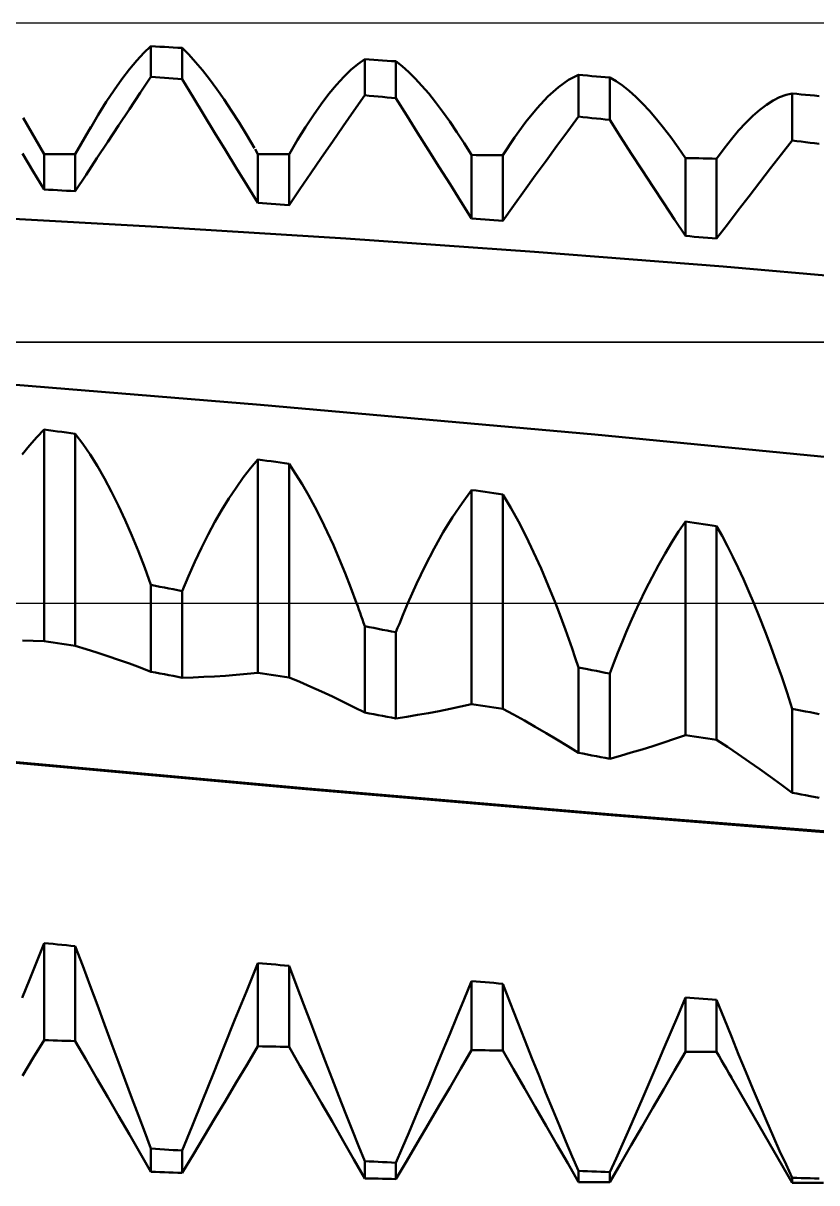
# Model space of a CAD drawing. Header units: millimetres. Extents: x -64 to 56, y -38 to 52.
# Drawn here: x 16.83 to 23.33, y -4.75 to 4.75 of the extents above; entities that cross this region are included whole.
import ezdxf

# ---------------------------------------------------------------- set-up
doc = ezdxf.new("R2010")
doc.units = ezdxf.units.MM
doc.header["$LTSCALE"] = 5.3
doc.linetypes.add('LONGDASH_DASH', pattern=[0.85, 0.4, -0.2, 0.05, -0.2])
for name, color, linetype in [('1', 4, 'CONTINUOUS'), ('4', 2, 'LONGDASH_DASH'), ('CUT', 1, 'CONTINUOUS'), ('NOCUT', 7, 'CONTINUOUS'), ('SK4', 2, 'LONGDASH_DASH')]:
    doc.layers.add(name, color=color, linetype=linetype)

msp = doc.modelspace()

# ---------------------------------------------------------------- linework, layer by layer
at = {"layer": '1', "color": 4, "linetype": 'CONTINUOUS', "lineweight": 50}
for p, q in [((17.8173, 4.5071), (17.875, 4.561)), ((17.9115, 4.559), (17.875, 4.561)), ((17.875, 4.3117), (17.875, 4.561)), ((17.7582, 4.4441), (17.8173, 4.5071)), ((17.948, 4.557), (17.9115, 4.559)), ((17.9845, 4.555), (17.948, 4.557)), ((18.021, 4.553), (17.9845, 4.555)), ((18.0575, 4.551), (18.021, 4.553)), ((18.094, 4.549), (18.0575, 4.551)), ((18.1305, 4.5469), (18.094, 4.549)), ((18.1849, 4.4929), (18.1305, 4.5469)), ((18.1305, 4.2908), (18.1305, 4.5469)), ((18.2405, 4.432), (18.1849, 4.4929)), ((17.6358, 4.2915), (17.6977, 4.3722)), ((17.6977, 4.3722), (17.7582, 4.4441)), ((18.2972, 4.3645), (18.2405, 4.432)), ((19.5114, 4.3672), (19.5688, 4.4156)), ((19.5688, 4.4156), (19.625, 4.4551)), ((19.6615, 4.4526), (19.625, 4.4551)), ((19.625, 4.1591), (19.625, 4.4551)), ((19.698, 4.4502), (19.6615, 4.4526)), ((19.7345, 4.4477), (19.698, 4.4502)), ((19.771, 4.4452), (19.7345, 4.4477)), ((19.8075, 4.4427), (19.771, 4.4452)), ((19.844, 4.4402), (19.8075, 4.4427)), ((19.8805, 4.4377), (19.844, 4.4402)), ((19.9321, 4.3971), (19.8805, 4.4377)), ((19.8805, 4.135), (19.8805, 4.4377)), ((19.9847, 4.3501), (19.9321, 4.3971)), ((17.5727, 4.2022), (17.6358, 4.2915)), ((17.7866, 4.1792), (17.875, 4.3117)), ((17.9115, 4.3087), (17.875, 4.3117)), ((17.948, 4.3058), (17.9115, 4.3087)), ((17.9845, 4.3028), (17.948, 4.3058)), ((18.021, 4.2998), (17.9845, 4.3028)), ((18.0575, 4.2968), (18.021, 4.2998)), ((18.094, 4.2938), (18.0575, 4.2968)), ((18.1305, 4.2908), (18.094, 4.2938)), ((18.2189, 4.1449), (18.1305, 4.2908)), ((18.3551, 4.2905), (18.2972, 4.3645)), ((18.414, 4.2104), (18.3551, 4.2905)), ((19.3925, 4.2444), (19.4526, 4.3101)), ((19.4526, 4.3101), (19.5114, 4.3672)), ((20.0384, 4.2969), (19.9847, 4.3501)), ((20.0932, 4.2377), (20.0384, 4.2969)), ((21.2105, 4.2264), (21.2941, 4.2855)), ((21.2941, 4.2855), (21.375, 4.3262)), ((21.4115, 4.3233), (21.375, 4.3262)), ((21.375, 3.9848), (21.375, 4.3262)), ((21.448, 4.3203), (21.4115, 4.3233)), ((21.4845, 4.3173), (21.448, 4.3203)), ((21.521, 4.3144), (21.4845, 4.3173)), ((21.5575, 4.3114), (21.521, 4.3144)), ((21.594, 4.3084), (21.5575, 4.3114)), ((21.6305, 4.3054), (21.594, 4.3084)), ((21.6821, 4.2754), (21.6305, 4.3054)), ((21.6305, 3.9575), (21.6305, 4.3054)), ((21.7347, 4.239), (21.6821, 4.2754)), ((17.5081, 4.1044), (17.5727, 4.2022)), ((18.4739, 4.1244), (18.414, 4.2104)), ((19.3312, 4.1703), (19.3925, 4.2444)), ((20.1488, 4.1727), (20.0932, 4.2377)), ((21.1243, 4.1491), (21.2105, 4.2264)), ((21.7884, 4.1962), (21.7347, 4.239)), ((21.8432, 4.1472), (21.7884, 4.1962)), ((17.4424, 3.9986), (17.5081, 4.1044)), ((17.6981, 4.0462), (17.7866, 4.1792)), ((18.3074, 3.9994), (18.2189, 4.1449)), ((18.5347, 4.0326), (18.4739, 4.1244)), ((19.2048, 3.9972), (19.2685, 4.0878)), ((19.2685, 4.0878), (19.3312, 4.1703)), ((19.5366, 4.0325), (19.625, 4.1591)), ((19.6615, 4.1557), (19.625, 4.1591)), ((19.698, 4.1522), (19.6615, 4.1557)), ((19.7345, 4.1488), (19.698, 4.1522)), ((19.771, 4.1454), (19.7345, 4.1488)), ((19.8075, 4.1419), (19.771, 4.1454)), ((19.844, 4.1385), (19.8075, 4.1419)), ((19.8805, 4.135), (19.844, 4.1385)), ((19.9689, 3.9931), (19.8805, 4.135)), ((20.2054, 4.102), (20.1488, 4.1727)), ((20.2628, 4.026), (20.2054, 4.102)), ((21.0355, 4.0539), (21.1243, 4.1491)), ((21.8988, 4.0922), (21.8432, 4.1472)), ((21.9554, 4.0314), (21.8988, 4.0922)), ((22.9138, 4.0819), (22.9683, 4.1161)), ((22.9683, 4.1161), (23.0216, 4.1429)), ((23.0216, 4.1429), (23.0738, 4.1621)), ((23.0738, 4.1621), (23.125, 4.1736)), ((23.1615, 4.1702), (23.125, 4.1736)), ((23.125, 3.7882), (23.125, 4.1736)), ((23.198, 4.1667), (23.1615, 4.1702)), ((23.2345, 4.1633), (23.198, 4.1667)), ((23.271, 4.1598), (23.2345, 4.1633)), ((23.3075, 4.1563), (23.271, 4.1598)), ((23.344, 4.1528), (23.3075, 4.1563)), ((17.3757, 3.8851), (17.4424, 3.9986)), ((17.6096, 3.9126), (17.6981, 4.0462)), ((18.3959, 3.8543), (18.3074, 3.9994)), ((18.5963, 3.9354), (18.5347, 4.0326)), ((19.14, 3.899), (19.2048, 3.9972)), ((19.4481, 3.9053), (19.5366, 4.0325)), ((20.0574, 3.8516), (19.9689, 3.9931)), ((20.321, 3.9446), (20.2628, 4.026)), ((20.9442, 3.9415), (21.0355, 4.0539)), ((22.0128, 3.9649), (21.9554, 4.0314)), ((22.7442, 3.9347), (22.8018, 3.9911)), ((22.8018, 3.9911), (22.8584, 4.0402)), ((22.8584, 4.0402), (22.9138, 4.0819)), ((17, 3.677), (16.8288, 3.9735)), ((17.2555, 3.677), (17.3834, 3.8986)), ((17.5211, 3.7785), (17.6096, 3.9126)), ((18.6589, 3.8328), (18.5963, 3.9354)), ((19.0743, 3.7934), (19.14, 3.899)), ((19.3596, 3.7776), (19.4481, 3.9053)), ((20.3799, 3.858), (20.321, 3.9446)), ((20.8508, 3.8126), (20.9442, 3.9415)), ((21.2866, 3.8649), (21.375, 3.9848)), ((21.4115, 3.9809), (21.375, 3.9848)), ((21.448, 3.9771), (21.4115, 3.9809)), ((21.4845, 3.9732), (21.448, 3.9771)), ((21.521, 3.9693), (21.4845, 3.9732)), ((21.5575, 3.9654), (21.521, 3.9693)), ((21.594, 3.9614), (21.5575, 3.9654)), ((21.6305, 3.9575), (21.594, 3.9614)), ((21.7189, 3.8202), (21.6305, 3.9575)), ((22.0709, 3.8929), (22.0128, 3.9649)), ((22.6858, 3.8712), (22.7442, 3.9347)), ((18.4844, 3.7096), (18.3959, 3.8543)), ((18.7222, 3.7252), (18.6589, 3.8328)), ((20.1459, 3.7106), (20.0574, 3.8516)), ((20.4397, 3.7666), (20.3799, 3.858)), ((20.7555, 3.668), (20.8508, 3.8126)), ((21.1981, 3.7443), (21.2866, 3.8649)), ((21.8074, 3.6834), (21.7189, 3.8202)), ((22.1299, 3.8155), (22.0709, 3.8929)), ((22.1897, 3.7328), (22.1299, 3.8155)), ((22.5664, 3.7237), (22.6265, 3.8009)), ((22.6265, 3.8009), (22.6858, 3.8712)), ((17.4326, 3.6439), (17.5211, 3.7785)), ((18.5729, 3.5653), (18.4844, 3.7096)), ((18.75, 3.677), (18.7266, 3.7175)), ((19.0076, 3.6806), (19.0743, 3.7934)), ((19.2711, 3.6492), (19.3596, 3.7776)), ((20.2344, 3.57), (20.1459, 3.7106)), ((20.5, 3.6705), (20.4397, 3.7666)), ((21.1096, 3.623), (21.1981, 3.7443)), ((22.25, 3.6453), (22.1897, 3.7328)), ((22.5055, 3.64), (22.5664, 3.7237)), ((23.0366, 3.6757), (23.125, 3.7882)), ((23.1615, 3.7838), (23.125, 3.7882)), ((23.198, 3.7795), (23.1615, 3.7838)), ((23.2345, 3.7751), (23.198, 3.7795)), ((23.271, 3.7707), (23.2345, 3.7751)), ((23.3075, 3.7663), (23.271, 3.7707)), ((23.344, 3.7619), (23.3075, 3.7663)), ((16.9114, 3.5353), (16.8229, 3.6828)), ((17, 3.677), (17.2555, 3.677)), ((17, 3.3882), (17, 3.677)), ((17.2555, 3.3731), (17.2555, 3.677)), ((17.3441, 3.5088), (17.4326, 3.6439)), ((18.75, 3.677), (19.0055, 3.677)), ((18.75, 3.278), (18.75, 3.677)), ((19.0055, 3.677), (19.0071, 3.6798)), ((19.0055, 3.2605), (19.0055, 3.677)), ((19.1826, 3.5202), (19.2711, 3.6492)), ((20.5365, 3.6701), (20.5, 3.6704)), ((20.5, 3.1511), (20.5, 3.6704)), ((20.573, 3.6698), (20.5365, 3.6701)), ((20.6095, 3.6694), (20.573, 3.6698)), ((20.646, 3.6691), (20.6095, 3.6694)), ((20.6825, 3.6687), (20.646, 3.6691)), ((20.719, 3.6683), (20.6825, 3.6687)), ((20.7555, 3.668), (20.719, 3.6683)), ((20.7555, 3.1312), (20.7555, 3.668)), ((21.0211, 3.501), (21.1096, 3.623)), ((21.8959, 3.5471), (21.8074, 3.6834)), ((22.2865, 3.6446), (22.25, 3.6453)), ((22.25, 3.0073), (22.25, 3.6453)), ((22.323, 3.6438), (22.2865, 3.6446)), ((22.3595, 3.6431), (22.323, 3.6438)), ((22.396, 3.6423), (22.3595, 3.6431)), ((22.4325, 3.6416), (22.396, 3.6423)), ((22.469, 3.6408), (22.4325, 3.6416)), ((22.5055, 3.64), (22.469, 3.6408)), ((22.5055, 2.9848), (22.5055, 3.64)), ((22.9481, 3.5624), (23.0366, 3.6757)), ((17, 3.3882), (16.9114, 3.5353)), ((18.6614, 3.4214), (18.5729, 3.5653)), ((19.0941, 3.3906), (19.1826, 3.5202)), ((20.3229, 3.4299), (20.2344, 3.57)), ((21.9844, 3.4113), (21.8959, 3.5471)), ((22.8596, 3.4484), (22.9481, 3.5624)), ((17.2555, 3.3731), (17.3441, 3.5088)), ((18.75, 3.278), (18.6614, 3.4214)), ((20.4114, 3.2903), (20.3229, 3.4299)), ((20.9326, 3.3784), (21.0211, 3.501)), ((22.7711, 3.3336), (22.8596, 3.4484)), ((17.0365, 3.3861), (17, 3.3882)), ((17.073, 3.3839), (17.0365, 3.3861)), ((17.1095, 3.3818), (17.073, 3.3839)), ((17.146, 3.3796), (17.1095, 3.3818)), ((17.1825, 3.3775), (17.146, 3.3796)), ((17.219, 3.3753), (17.1825, 3.3775)), ((17.2555, 3.3731), (17.219, 3.3753)), ((19.0055, 3.2605), (19.0941, 3.3906)), ((20.8441, 3.2551), (20.9326, 3.3784)), ((22.0729, 3.2761), (21.9844, 3.4113)), ((22.6826, 3.2181), (22.7711, 3.3336)), ((18.7865, 3.2755), (18.75, 3.278)), ((18.823, 3.273), (18.7865, 3.2755)), ((18.8595, 3.2705), (18.823, 3.273)), ((18.896, 3.268), (18.8595, 3.2705)), ((18.9325, 3.2655), (18.896, 3.268)), ((18.969, 3.263), (18.9325, 3.2655)), ((19.0055, 3.2605), (18.969, 3.263)), ((20.5, 3.1511), (20.4114, 3.2903)), ((20.7555, 3.1312), (20.8441, 3.2551)), ((22.1614, 3.1414), (22.0729, 3.2761)), ((17.9261, 3.0819), (16.382, 3.1665)), ((20.5365, 3.1483), (20.5, 3.1511)), ((20.573, 3.1455), (20.5365, 3.1483)), ((20.6095, 3.1426), (20.573, 3.1455)), ((20.646, 3.1398), (20.6095, 3.1426)), ((20.6825, 3.1369), (20.646, 3.1398)), ((20.719, 3.1341), (20.6825, 3.1369)), ((22.25, 3.0073), (22.1614, 3.1414)), ((22.5941, 3.1018), (22.6826, 3.2181)), ((19.4701, 2.9853), (17.9261, 3.0819)), ((20.7555, 3.1312), (20.719, 3.1341)), ((22.5055, 2.9848), (22.5941, 3.1018)), ((21.0141, 2.8769), (19.4701, 2.9853)), ((22.2865, 3.0041), (22.25, 3.0073)), ((22.323, 3.0009), (22.2865, 3.0041)), ((22.3595, 2.9977), (22.323, 3.0009)), ((22.396, 2.9945), (22.3595, 2.9977)), ((22.4325, 2.9913), (22.396, 2.9945)), ((22.469, 2.988), (22.4325, 2.9913)), ((22.5055, 2.9848), (22.469, 2.988)), ((22.5581, 2.756), (21.0141, 2.8769)), ((24.1021, 2.6222), (22.5581, 2.756)), ((18.772, 1.6237), (16.0366, 1.8469)), ((21.5074, 1.3803), (18.772, 1.6237)), ((16.8799, 1.2912), (16.9397, 1.3591)), ((16.9397, 1.3591), (17, 1.4212)), ((17.0365, 1.4162), (17, 1.4212)), ((17, -0.3115), (17, 1.4212)), ((17.073, 1.4111), (17.0365, 1.4162)), ((17.1095, 1.4061), (17.073, 1.4111)), ((17.146, 1.401), (17.1095, 1.4061)), ((17.1825, 1.396), (17.146, 1.401)), ((17.219, 1.3909), (17.1825, 1.396)), ((17.2555, 1.3858), (17.219, 1.3909)), ((17.3164, 1.304), (17.2555, 1.3858)), ((17.2555, -0.3497), (17.2555, 1.3858)), ((24.2428, 1.115), (21.5074, 1.3803)), ((16.821, 1.2177), (16.8799, 1.2912)), ((17.3765, 1.2155), (17.3164, 1.304)), ((17.4358, 1.1203), (17.3765, 1.2155)), ((18.6897, 1.1046), (18.75, 1.1764)), ((18.7865, 1.1712), (18.75, 1.1764)), ((18.75, -0.5714), (18.75, 1.1764)), ((18.823, 1.166), (18.7865, 1.1712)), ((18.8595, 1.1609), (18.823, 1.166)), ((18.896, 1.1557), (18.8595, 1.1609)), ((18.9325, 1.1505), (18.896, 1.1557)), ((18.969, 1.1453), (18.9325, 1.1505)), ((19.0055, 1.1401), (18.969, 1.1453)), ((19.0592, 1.0595), (19.0055, 1.1401)), ((19.0055, -0.6091), (19.0055, 1.1401)), ((17.4942, 1.0186), (17.4358, 1.1203)), ((18.6299, 1.0272), (18.6897, 1.1046)), ((19.1123, 0.9739), (19.0592, 1.0595)), ((17.5518, 0.9106), (17.4942, 1.0186)), ((18.571, 0.9443), (18.6299, 1.0272)), ((19.1647, 0.8833), (19.1123, 0.9739)), ((17.6083, 0.7968), (17.5518, 0.9106)), ((18.4554, 0.7628), (18.5128, 0.8562)), ((18.5128, 0.8562), (18.571, 0.9443)), ((19.2165, 0.7878), (19.1647, 0.8833)), ((20.4216, 0.819), (20.5, 0.9256)), ((20.5365, 0.9203), (20.5, 0.9256)), ((20.5, -0.8284), (20.5, 0.9256)), ((20.573, 0.915), (20.5365, 0.9203)), ((20.6095, 0.9097), (20.573, 0.915)), ((20.646, 0.9044), (20.6095, 0.9097)), ((20.6825, 0.8991), (20.646, 0.9044)), ((20.719, 0.8938), (20.6825, 0.8991)), ((20.7555, 0.8884), (20.719, 0.8938)), ((20.8198, 0.7809), (20.7555, 0.8884)), ((20.7555, -0.8657), (20.7555, 0.8884)), ((17.6638, 0.6774), (17.6083, 0.7968)), ((18.3989, 0.6643), (18.4554, 0.7628)), ((19.2677, 0.6876), (19.2165, 0.7878)), ((20.3443, 0.7034), (20.4216, 0.819)), ((20.8833, 0.6665), (20.8198, 0.7809)), ((17.7182, 0.5526), (17.6638, 0.6774)), ((19.3181, 0.583), (19.2677, 0.6876)), ((20.2683, 0.5792), (20.3443, 0.7034)), ((20.9459, 0.5453), (20.8833, 0.6665)), ((22.1942, 0.5854), (22.25, 0.6683)), ((22.2865, 0.6628), (22.25, 0.6683)), ((22.25, -1.0829), (22.25, 0.6683)), ((18.3432, 0.5606), (18.3989, 0.6643)), ((19.3678, 0.4741), (19.3181, 0.583)), ((20.1936, 0.4465), (20.2683, 0.5792)), ((22.1389, 0.498), (22.1942, 0.5854)), ((22.323, 0.6574), (22.2865, 0.6628)), ((22.3595, 0.6519), (22.323, 0.6574)), ((22.396, 0.6465), (22.3595, 0.6519)), ((22.4325, 0.641), (22.396, 0.6465)), ((22.469, 0.6356), (22.4325, 0.641)), ((22.5055, 0.6301), (22.469, 0.6356)), ((22.5503, 0.5492), (22.5055, 0.6301)), ((22.5055, -1.1199), (22.5055, 0.6301)), ((17.7716, 0.4225), (17.7182, 0.5526)), ((18.2884, 0.4519), (18.3432, 0.5606)), ((21.0075, 0.4177), (20.9459, 0.5453)), ((22.0842, 0.4065), (22.1389, 0.498)), ((22.5947, 0.4652), (22.5503, 0.5492)), ((17.8238, 0.2875), (17.7716, 0.4225)), ((18.2347, 0.3385), (18.2884, 0.4519)), ((19.4165, 0.3613), (19.3678, 0.4741)), ((20.1205, 0.3056), (20.1936, 0.4465)), ((21.0681, 0.2839), (21.0075, 0.4177)), ((22.0303, 0.3108), (22.0842, 0.4065)), ((22.6387, 0.378), (22.5947, 0.4652)), ((17.875, 0.1476), (17.8238, 0.2875)), ((18.1821, 0.2206), (18.2347, 0.3385)), ((19.4645, 0.2445), (19.4165, 0.3613)), ((20.0488, 0.1565), (20.1205, 0.3056)), ((21.9769, 0.2112), (22.0303, 0.3108)), ((22.6822, 0.2879), (22.6387, 0.378)), ((22.7252, 0.1947), (22.6822, 0.2879)), ((18.1305, 0.0983), (18.1821, 0.2206)), ((19.5116, 0.1241), (19.4645, 0.2445)), ((21.1275, 0.1446), (21.0681, 0.2839)), ((21.9244, 0.1075), (21.9769, 0.2112)), ((22.7679, 0.0987), (22.7252, 0.1947)), ((17.9115, 0.1406), (17.875, 0.1476)), ((17.875, -0.563), (17.875, 0.1476)), ((17.948, 0.1335), (17.9115, 0.1406)), ((17.9845, 0.1265), (17.948, 0.1335)), ((18.021, 0.1194), (17.9845, 0.1265)), ((18.0575, 0.1124), (18.021, 0.1194)), ((18.1305, 0.0983), (18.0575, 0.1124)), ((18.1305, -0.612), (18.1305, 0.0983)), ((19.5579, 0), (19.5116, 0.1241)), ((19.9788, 0), (20.0488, 0.1565)), ((21.1858, 0), (21.1275, 0.1446)), ((21.8725, 0), (21.9244, 0.1075)), ((22.81, 0), (22.7679, 0.0987)), ((19.5676, -0.0267), (19.5579, 0)), ((19.9645, -0.0333), (19.9788, 0)), ((21.2136, -0.0722), (21.1858, 0)), ((21.8366, -0.0775), (21.8725, 0)), ((22.8572, -0.1154), (22.81, 0)), ((19.5773, -0.0536), (19.5676, -0.0267)), ((19.5869, -0.0807), (19.5773, -0.0536)), ((19.5965, -0.1078), (19.5869, -0.0807)), ((19.9362, -0.1009), (19.9503, -0.067)), ((19.9503, -0.067), (19.9645, -0.0333)), ((21.2413, -0.1455), (21.2136, -0.0722)), ((21.8012, -0.1568), (21.8366, -0.0775)), ((19.606, -0.1352), (19.5965, -0.1078)), ((19.6155, -0.1627), (19.606, -0.1352)), ((19.625, -0.1903), (19.6155, -0.1627)), ((19.8943, -0.2045), (19.9082, -0.1697)), ((19.9082, -0.1697), (19.9221, -0.1352)), ((19.9221, -0.1352), (19.9362, -0.1009)), ((21.2686, -0.2199), (21.2413, -0.1455)), ((21.7661, -0.2379), (21.8012, -0.1568)), ((22.9037, -0.2339), (22.8572, -0.1154)), ((19.6615, -0.1974), (19.625, -0.1903)), ((19.625, -0.8969), (19.625, -0.1903)), ((19.698, -0.2044), (19.6615, -0.1974)), ((19.7345, -0.2115), (19.698, -0.2044)), ((19.771, -0.2185), (19.7345, -0.2115)), ((19.8075, -0.2255), (19.771, -0.2185)), ((19.844, -0.2326), (19.8075, -0.2255)), ((19.8805, -0.2396), (19.844, -0.2326)), ((19.8805, -0.2396), (19.8943, -0.2045)), ((19.8805, -0.9454), (19.8805, -0.2396)), ((21.2956, -0.2955), (21.2686, -0.2199)), ((21.7315, -0.3205), (21.7661, -0.2379)), ((22.9495, -0.3552), (22.9037, -0.2339)), ((16.9114, -0.3096), (16.8229, -0.3065)), ((17, -0.3115), (16.9114, -0.3096)), ((17.0365, -0.317), (17, -0.3115)), ((17.073, -0.3224), (17.0365, -0.317)), ((17.1095, -0.3279), (17.073, -0.3224)), ((17.146, -0.3333), (17.1095, -0.3279)), ((17.1825, -0.3388), (17.146, -0.3333)), ((17.219, -0.3442), (17.1825, -0.3388)), ((17.2555, -0.3497), (17.219, -0.3442)), ((17.3441, -0.3769), (17.2555, -0.3497)), ((17.4326, -0.4052), (17.3441, -0.3769)), ((21.3224, -0.3721), (21.2956, -0.2955)), ((21.3488, -0.4497), (21.3224, -0.3721)), ((21.6974, -0.4047), (21.7315, -0.3205)), ((22.9945, -0.4794), (22.9495, -0.3552)), ((17.5211, -0.4346), (17.4326, -0.4052)), ((17.6096, -0.4651), (17.5211, -0.4346)), ((17.6981, -0.4966), (17.6096, -0.4651)), ((21.375, -0.5284), (21.3488, -0.4497)), ((21.6637, -0.4905), (21.6974, -0.4047)), ((17.7866, -0.5293), (17.6981, -0.4966)), ((17.875, -0.563), (17.7866, -0.5293)), ((17.9115, -0.57), (17.875, -0.563)), ((17.948, -0.577), (17.9115, -0.57)), ((21.448, -0.5425), (21.375, -0.5284)), ((21.375, -1.2274), (21.375, -0.5284)), ((21.4845, -0.5496), (21.448, -0.5425)), ((21.521, -0.5566), (21.4845, -0.5496)), ((21.5575, -0.5637), (21.521, -0.5566)), ((21.594, -0.5708), (21.5575, -0.5637)), ((21.6305, -0.5778), (21.6637, -0.4905)), ((23.0388, -0.6062), (22.9945, -0.4794)), ((17.9845, -0.584), (17.948, -0.577)), ((18.021, -0.591), (17.9845, -0.584)), ((18.0575, -0.598), (18.021, -0.591)), ((18.094, -0.605), (18.0575, -0.598)), ((18.1305, -0.612), (18.094, -0.605)), ((18.1305, -0.612), (18.2189, -0.6095)), ((18.2189, -0.6095), (18.3074, -0.6059)), ((18.3074, -0.6059), (18.3959, -0.6012)), ((18.3959, -0.6012), (18.4844, -0.5954)), ((18.4844, -0.5954), (18.5729, -0.5885)), ((18.5729, -0.5885), (18.6614, -0.5805)), ((18.6614, -0.5805), (18.75, -0.5714)), ((18.7865, -0.5768), (18.75, -0.5714)), ((18.823, -0.5822), (18.7865, -0.5768)), ((18.8595, -0.5876), (18.823, -0.5822)), ((18.896, -0.593), (18.8595, -0.5876)), ((18.9325, -0.5984), (18.896, -0.593)), ((18.969, -0.6037), (18.9325, -0.5984)), ((19.0055, -0.6091), (18.969, -0.6037)), ((19.0941, -0.647), (19.0055, -0.6091)), ((19.1826, -0.686), (19.0941, -0.647)), ((21.6305, -0.5778), (21.594, -0.5708)), ((21.6305, -1.2754), (21.6305, -0.5778)), ((23.0823, -0.7355), (23.0388, -0.6062)), ((19.2711, -0.7261), (19.1826, -0.686)), ((19.3596, -0.7672), (19.2711, -0.7261)), ((23.125, -0.8672), (23.0823, -0.7355)), ((19.4481, -0.8094), (19.3596, -0.7672)), ((19.5366, -0.8526), (19.4481, -0.8094)), ((19.625, -0.8969), (19.5366, -0.8526)), ((20.3229, -0.8673), (20.4114, -0.8484)), ((20.4114, -0.8484), (20.5, -0.8284)), ((20.5365, -0.8338), (20.5, -0.8284)), ((20.573, -0.8391), (20.5365, -0.8338)), ((20.6095, -0.8444), (20.573, -0.8391)), ((20.646, -0.8497), (20.6095, -0.8444)), ((20.6825, -0.8551), (20.646, -0.8497)), ((19.6615, -0.9039), (19.625, -0.8969)), ((19.698, -0.9108), (19.6615, -0.9039)), ((19.7345, -0.9177), (19.698, -0.9108)), ((19.771, -0.9246), (19.7345, -0.9177)), ((19.8075, -0.9315), (19.771, -0.9246)), ((19.844, -0.9385), (19.8075, -0.9315)), ((19.8805, -0.9454), (19.844, -0.9385)), ((19.8805, -0.9454), (19.9689, -0.932)), ((19.9689, -0.932), (20.0574, -0.9174)), ((20.0574, -0.9174), (20.1459, -0.9018)), ((20.1459, -0.9018), (20.2344, -0.8851)), ((20.2344, -0.8851), (20.3229, -0.8673)), ((20.719, -0.8604), (20.6825, -0.8551)), ((20.7555, -0.8657), (20.719, -0.8604)), ((20.8441, -0.9142), (20.7555, -0.8657)), ((20.9326, -0.9638), (20.8441, -0.9142)), ((23.2345, -0.8884), (23.125, -0.8672)), ((23.125, -1.5548), (23.125, -0.8672)), ((23.271, -0.8955), (23.2345, -0.8884)), ((23.344, -0.9097), (23.271, -0.8955)), ((21.0211, -1.0144), (20.9326, -0.9638)), ((21.1096, -1.0661), (21.0211, -1.0144)), ((21.1981, -1.1188), (21.1096, -1.0661)), ((21.2866, -1.1726), (21.1981, -1.1188)), ((22.0729, -1.1433), (22.1614, -1.1137)), ((22.1614, -1.1137), (22.25, -1.0829)), ((22.2865, -1.0882), (22.25, -1.0829)), ((22.323, -1.0935), (22.2865, -1.0882)), ((22.3595, -1.0988), (22.323, -1.0935)), ((22.396, -1.1041), (22.3595, -1.0988)), ((22.4325, -1.1093), (22.396, -1.1041)), ((22.469, -1.1146), (22.4325, -1.1093)), ((22.5055, -1.1199), (22.469, -1.1146)), ((22.5941, -1.1789), (22.5055, -1.1199)), ((21.375, -1.2274), (21.2866, -1.1726)), ((21.4115, -1.2343), (21.375, -1.2274)), ((21.448, -1.2411), (21.4115, -1.2343)), ((21.7189, -1.2512), (21.8074, -1.2258)), ((21.8074, -1.2258), (21.8959, -1.1994)), ((21.8959, -1.1994), (21.9844, -1.1719)), ((21.9844, -1.1719), (22.0729, -1.1433)), ((22.6826, -1.239), (22.5941, -1.1789)), ((19.1588, -1.5205), (16.654, -1.2929)), ((19.1427, -1.5257), (16.6785, -1.3007)), ((21.4845, -1.248), (21.448, -1.2411)), ((21.521, -1.2548), (21.4845, -1.248)), ((21.5575, -1.2617), (21.521, -1.2548)), ((21.594, -1.2685), (21.5575, -1.2617)), ((21.6305, -1.2754), (21.594, -1.2685)), ((21.6305, -1.2754), (21.7189, -1.2512)), ((22.7711, -1.3), (22.6826, -1.239)), ((22.8596, -1.3622), (22.7711, -1.3)), ((22.9481, -1.4254), (22.8596, -1.3622)), ((23.0366, -1.4896), (22.9481, -1.4254)), ((23.125, -1.5548), (23.0366, -1.4896)), ((21.607, -1.7359), (19.1427, -1.5257)), ((21.6557, -1.7321), (19.1588, -1.5205)), ((23.1615, -1.5616), (23.125, -1.5548)), ((23.198, -1.5684), (23.1615, -1.5616)), ((23.2345, -1.5752), (23.198, -1.5684)), ((23.271, -1.582), (23.2345, -1.5752)), ((23.344, -1.5956), (23.271, -1.582)), ((24.0713, -1.9309), (21.607, -1.7359)), ((24.1354, -1.9277), (21.6557, -1.7321)), ((16.9397, -2.9361), (17, -2.7861)), ((17.0365, -2.7896), (17, -2.7861)), ((17, -3.5807), (17, -2.7861)), ((17.073, -2.7932), (17.0365, -2.7896)), ((17.1095, -2.7967), (17.073, -2.7932)), ((17.146, -2.8003), (17.1095, -2.7967)), ((17.1825, -2.8038), (17.146, -2.8003)), ((17.219, -2.8074), (17.1825, -2.8038)), ((17.2555, -2.8109), (17.219, -2.8074)), ((17.3164, -2.9738), (17.2555, -2.8109)), ((17.2555, -3.5892), (17.2555, -2.8109)), ((16.8799, -3.0858), (16.9397, -2.9361)), ((17.3765, -3.1353), (17.3164, -2.9738)), ((18.6555, -3.1828), (18.75, -2.9497)), ((18.7865, -2.953), (18.75, -2.9497)), ((18.75, -3.6311), (18.75, -2.9497)), ((18.823, -2.9562), (18.7865, -2.953)), ((18.8595, -2.9594), (18.823, -2.9562)), ((18.896, -2.9627), (18.8595, -2.9594)), ((18.9325, -2.9659), (18.896, -2.9627)), ((18.969, -2.9691), (18.9325, -2.9659)), ((19.0055, -2.9723), (18.969, -2.9691)), ((19.0664, -3.1325), (19.0055, -2.9723)), ((19.0055, -3.6369), (19.0055, -2.9723)), ((16.821, -3.2345), (16.8799, -3.0858)), ((19.1265, -3.2907), (19.0664, -3.1325)), ((20.4397, -3.2446), (20.5, -3.0984)), ((20.5365, -3.1013), (20.5, -3.0984)), ((20.5, -3.6631), (20.5, -3.0984)), ((20.573, -3.1043), (20.5365, -3.1013)), ((20.6095, -3.1072), (20.573, -3.1043)), ((20.646, -3.1101), (20.6095, -3.1072)), ((20.6825, -3.113), (20.646, -3.1101)), ((20.719, -3.116), (20.6825, -3.113)), ((20.7555, -3.1189), (20.719, -3.116)), ((20.8164, -3.2755), (20.7555, -3.1189)), ((20.7555, -3.6662), (20.7555, -3.1189)), ((17.4358, -3.2951), (17.3765, -3.1353)), ((18.5626, -3.413), (18.6555, -3.1828)), ((17.4942, -3.4529), (17.4358, -3.2951)), ((19.1858, -3.4466), (19.1265, -3.2907)), ((20.3799, -3.3895), (20.4397, -3.2446)), ((20.8765, -3.4296), (20.8164, -3.2755)), ((22.1897, -3.3754), (22.25, -3.2323)), ((22.2865, -3.2349), (22.25, -3.2323)), ((22.25, -3.6766), (22.25, -3.2323)), ((22.323, -3.2375), (22.2865, -3.2349)), ((22.3595, -3.2402), (22.323, -3.2375)), ((22.396, -3.2428), (22.3595, -3.2402)), ((22.4325, -3.2454), (22.396, -3.2428)), ((22.469, -3.248), (22.4325, -3.2454)), ((22.5055, -3.2506), (22.469, -3.248)), ((22.5664, -3.4028), (22.5055, -3.2506)), ((22.5055, -3.677), (22.5055, -3.2506)), ((18.4717, -3.6393), (18.5626, -3.413)), ((20.321, -3.5327), (20.3799, -3.3895)), ((22.1299, -3.5167), (22.1897, -3.3754)), ((22.6265, -3.5521), (22.5664, -3.4028)), ((17.5518, -3.6085), (17.4942, -3.4529)), ((19.2442, -3.6001), (19.1858, -3.4466)), ((20.9358, -3.581), (20.8765, -3.4296)), ((16.9114, -3.7267), (17, -3.5807)), ((17.0365, -3.582), (17, -3.5807)), ((17.073, -3.5832), (17.0365, -3.582)), ((17.1095, -3.5844), (17.073, -3.5832)), ((17.146, -3.5856), (17.1095, -3.5844)), ((17.1825, -3.5868), (17.146, -3.5856)), ((17.219, -3.588), (17.1825, -3.5868)), ((17.2555, -3.5892), (17.219, -3.588)), ((17.3441, -3.7417), (17.2555, -3.5892)), ((17.6083, -3.761), (17.5518, -3.6085)), ((19.3018, -3.7508), (19.2442, -3.6001)), ((20.2628, -3.6738), (20.321, -3.5327)), ((20.9942, -3.7293), (20.9358, -3.581)), ((22.0709, -3.6559), (22.1299, -3.5167)), ((22.6858, -3.698), (22.6265, -3.5521)), ((18.3829, -3.8608), (18.4717, -3.6393)), ((18.6614, -3.7802), (18.75, -3.6311)), ((18.7865, -3.632), (18.75, -3.6311)), ((18.823, -3.6328), (18.7865, -3.632)), ((18.8595, -3.6337), (18.823, -3.6328)), ((18.896, -3.6345), (18.8595, -3.6337)), ((18.9325, -3.6353), (18.896, -3.6345)), ((18.969, -3.6361), (18.9325, -3.6353)), ((19.0055, -3.6369), (18.969, -3.6361)), ((19.0941, -3.7905), (19.0055, -3.6369)), ((20.2054, -3.8127), (20.2628, -3.6738)), ((20.4114, -3.8146), (20.5, -3.6631)), ((20.5365, -3.6636), (20.5, -3.6631)), ((20.573, -3.6641), (20.5365, -3.6636)), ((20.6095, -3.6645), (20.573, -3.6641)), ((20.646, -3.665), (20.6095, -3.6645)), ((20.6825, -3.6654), (20.646, -3.665)), ((20.719, -3.6658), (20.6825, -3.6654)), ((20.7555, -3.6662), (20.719, -3.6658)), ((20.8441, -3.8202), (20.7555, -3.6662)), ((22.0128, -3.7927), (22.0709, -3.6559)), ((22.1614, -3.8297), (22.25, -3.6766)), ((22.2865, -3.6766), (22.25, -3.6766)), ((22.323, -3.6767), (22.2865, -3.6766)), ((22.3595, -3.6768), (22.323, -3.6767)), ((22.396, -3.6768), (22.3595, -3.6768)), ((22.4325, -3.6769), (22.396, -3.6768)), ((22.469, -3.6769), (22.4325, -3.6769)), ((22.5055, -3.677), (22.469, -3.6769)), ((22.5256, -3.7118), (22.5055, -3.677)), ((22.7442, -3.8405), (22.6858, -3.698)), ((16.8229, -3.8723), (16.9114, -3.7267)), ((17.4326, -3.8943), (17.3441, -3.7417)), ((17.6638, -3.9102), (17.6083, -3.761)), ((18.5729, -3.9291), (18.6614, -3.7802)), ((19.1826, -3.9442), (19.0941, -3.7905)), ((19.3583, -3.8979), (19.3018, -3.7508)), ((21.0518, -3.8744), (20.9942, -3.7293)), ((21.9554, -3.9268), (22.0128, -3.7927)), ((22.5457, -3.7467), (22.5256, -3.7118)), ((22.5659, -3.7815), (22.5457, -3.7467)), ((22.586, -3.8164), (22.5659, -3.7815)), ((17.5211, -4.0471), (17.4326, -3.8943)), ((18.2962, -4.0767), (18.3829, -3.8608)), ((20.1488, -3.9492), (20.2054, -3.8127)), ((20.3229, -3.9659), (20.4114, -3.8146)), ((20.9326, -3.9741), (20.8441, -3.8202)), ((21.1083, -4.0154), (21.0518, -3.8744)), ((22.0729, -3.9827), (22.1614, -3.8297)), ((22.6061, -3.8512), (22.586, -3.8164)), ((22.6262, -3.8861), (22.6061, -3.8512)), ((23.125, -4.75), (22.6261, -3.8859)), ((22.8018, -3.9791), (22.7442, -3.8405)), ((17.7182, -4.0559), (17.6638, -3.9102)), ((18.4844, -4.0776), (18.5729, -3.9291)), ((19.2711, -4.0979), (19.1826, -3.9442)), ((19.4138, -4.0413), (19.3583, -3.8979)), ((20.0932, -4.0831), (20.1488, -3.9492)), ((20.2344, -4.117), (20.3229, -3.9659)), ((21.0211, -4.128), (20.9326, -3.9741)), ((21.8988, -4.0581), (21.9554, -3.9268)), ((21.9844, -4.1356), (22.0729, -3.9827)), ((22.8584, -4.1133), (22.8018, -3.9791)), ((17.6096, -4.2001), (17.5211, -4.0471)), ((17.7716, -4.1979), (17.7182, -4.0559)), ((18.212, -4.2855), (18.2962, -4.0767)), ((18.3959, -4.2259), (18.4844, -4.0776)), ((19.4682, -4.1807), (19.4138, -4.0413)), ((20.0384, -4.2141), (20.0932, -4.0831)), ((21.1638, -4.1522), (21.1083, -4.0154)), ((21.8432, -4.1863), (21.8988, -4.0581)), ((19.3596, -4.2517), (19.2711, -4.0979)), ((20.1459, -4.2679), (20.2344, -4.117)), ((21.1096, -4.2819), (21.0211, -4.128)), ((21.2182, -4.2846), (21.1638, -4.1522)), ((21.8959, -4.2883), (21.9844, -4.1356)), ((22.9138, -4.2427), (22.8584, -4.1133)), ((17.6981, -4.3531), (17.6096, -4.2001)), ((17.8238, -4.3359), (17.7716, -4.1979)), ((18.3074, -4.3739), (18.3959, -4.2259)), ((19.4481, -4.4056), (19.3596, -4.2517)), ((19.5216, -4.3159), (19.4682, -4.1807)), ((19.9847, -4.3416), (20.0384, -4.2141)), ((20.0574, -4.4186), (20.1459, -4.2679)), ((21.7884, -4.3112), (21.8432, -4.1863)), ((22.9683, -4.3673), (22.9138, -4.2427)), ((17.7866, -4.5063), (17.6981, -4.3531)), ((17.875, -4.4697), (17.8238, -4.3359)), ((18.1305, -4.4862), (18.212, -4.2855)), ((19.5738, -4.4466), (19.5216, -4.3159)), ((19.9321, -4.4656), (19.9847, -4.3416)), ((21.1981, -4.4357), (21.1096, -4.2819)), ((21.2716, -4.4122), (21.2182, -4.2846)), ((21.7347, -4.4324), (21.7884, -4.3112)), ((21.8074, -4.441), (21.8959, -4.2883)), ((23.0216, -4.4868), (22.9683, -4.3673)), ((18.2189, -4.5216), (18.3074, -4.3739)), ((19.5366, -4.5595), (19.4481, -4.4056)), ((19.625, -4.5727), (19.5738, -4.4466)), ((19.9689, -4.5691), (20.0574, -4.4186)), ((21.2866, -4.5896), (21.1981, -4.4357)), ((21.3238, -4.5351), (21.2716, -4.4122)), ((21.6821, -4.5495), (21.7347, -4.4324)), ((21.7189, -4.5934), (21.8074, -4.441)), ((17.875, -4.6596), (17.7866, -4.5063)), ((17.9115, -4.4721), (17.875, -4.4697)), ((17.875, -4.6596), (17.875, -4.4697)), ((17.948, -4.4745), (17.9115, -4.4721)), ((17.9845, -4.4768), (17.948, -4.4745)), ((18.021, -4.4792), (17.9845, -4.4768)), ((18.0575, -4.4815), (18.021, -4.4792)), ((18.094, -4.4839), (18.0575, -4.4815)), ((18.1305, -4.4862), (18.094, -4.4839)), ((18.1305, -4.669), (18.1305, -4.4862)), ((18.1305, -4.669), (18.2189, -4.5216)), ((19.625, -4.7134), (19.5366, -4.5595)), ((19.8805, -4.5858), (19.9321, -4.4656)), ((21.375, -4.6528), (21.3238, -4.5351)), ((21.6305, -4.6625), (21.6821, -4.5495)), ((23.0738, -4.6009), (23.0216, -4.4868)), ((19.6615, -4.5746), (19.625, -4.5727)), ((19.625, -4.7134), (19.625, -4.5727)), ((19.698, -4.5765), (19.6615, -4.5746)), ((19.7345, -4.5784), (19.698, -4.5765)), ((19.771, -4.5803), (19.7345, -4.5784)), ((19.8075, -4.5821), (19.771, -4.5803)), ((19.844, -4.584), (19.8075, -4.5821)), ((19.8805, -4.5858), (19.844, -4.584)), ((19.8805, -4.7193), (19.9689, -4.5691)), ((19.8805, -4.7193), (19.8805, -4.5858)), ((21.375, -4.7434), (21.2866, -4.5896)), ((21.4115, -4.6542), (21.375, -4.6528)), ((21.375, -4.7434), (21.375, -4.6528)), ((21.448, -4.6556), (21.4115, -4.6542)), ((21.6305, -4.7457), (21.7189, -4.5934)), ((23.125, -4.7096), (23.0738, -4.6009)), ((17.9115, -4.661), (17.875, -4.6596)), ((17.948, -4.6624), (17.9115, -4.661)), ((17.9845, -4.6637), (17.948, -4.6624)), ((18.021, -4.665), (17.9845, -4.6637)), ((18.0575, -4.6664), (18.021, -4.665)), ((18.094, -4.6677), (18.0575, -4.6664)), ((18.1305, -4.669), (18.094, -4.6677)), ((19.6615, -4.7143), (19.625, -4.7134)), ((19.698, -4.7151), (19.6615, -4.7143)), ((19.7345, -4.716), (19.698, -4.7151)), ((19.771, -4.7168), (19.7345, -4.716)), ((19.8075, -4.7177), (19.771, -4.7168)), ((19.844, -4.7185), (19.8075, -4.7177)), ((19.8805, -4.7193), (19.844, -4.7185)), ((21.4115, -4.7438), (21.375, -4.7434)), ((21.448, -4.7441), (21.4115, -4.7438)), ((21.4845, -4.657), (21.448, -4.6556)), ((21.4845, -4.7445), (21.448, -4.7441)), ((21.521, -4.6584), (21.4845, -4.657)), ((21.521, -4.7448), (21.4845, -4.7445)), ((21.5575, -4.6598), (21.521, -4.6584)), ((21.5575, -4.7451), (21.521, -4.7448)), ((21.594, -4.6612), (21.5575, -4.6598)), ((21.594, -4.7454), (21.5575, -4.7451)), ((21.6305, -4.6625), (21.594, -4.6612)), ((21.6305, -4.7457), (21.594, -4.7454)), ((21.6305, -4.7457), (21.6305, -4.6625)), ((23.1615, -4.7105), (23.125, -4.7096)), ((23.125, -4.75), (23.125, -4.7096)), ((23.125, -4.75), (23.3805, -4.75)), ((23.198, -4.7114), (23.1615, -4.7105)), ((23.2345, -4.7123), (23.198, -4.7114)), ((23.271, -4.7132), (23.2345, -4.7123)), ((23.3075, -4.7141), (23.271, -4.7132)), ((23.344, -4.715), (23.3075, -4.7141))]:
    msp.add_line(p, q, dxfattribs=at)
at = {"layer": '4', "color": 2, "linetype": 'LONGDASH_DASH', "lineweight": 25}
msp.add_line((0, 0), (38, 0), dxfattribs=at)
at = {"layer": 'CUT', "color": 1, "linetype": 'CONTINUOUS', "lineweight": 25}
for p, q in [((37.3805, 4.75), (11.75, 4.75)), ((11.75, 2.1375), (37.99, 2.1375))]:
    msp.add_line(p, q, dxfattribs=at)
at = {"layer": 'NOCUT', "color": 7, "linetype": 'CONTINUOUS', "lineweight": 25}
for p, q in [((37.99, 2.1375), (11.75, 2.1375)), ((9.6, 0), (38, 0))]:
    msp.add_line(p, q, dxfattribs=at)
at = {"layer": 'SK4', "color": 2, "linetype": 'LONGDASH_DASH', "lineweight": 25}
msp.add_line((-53, 0), (44, 0), dxfattribs=at)

doc.saveas('drawing.dxf')
